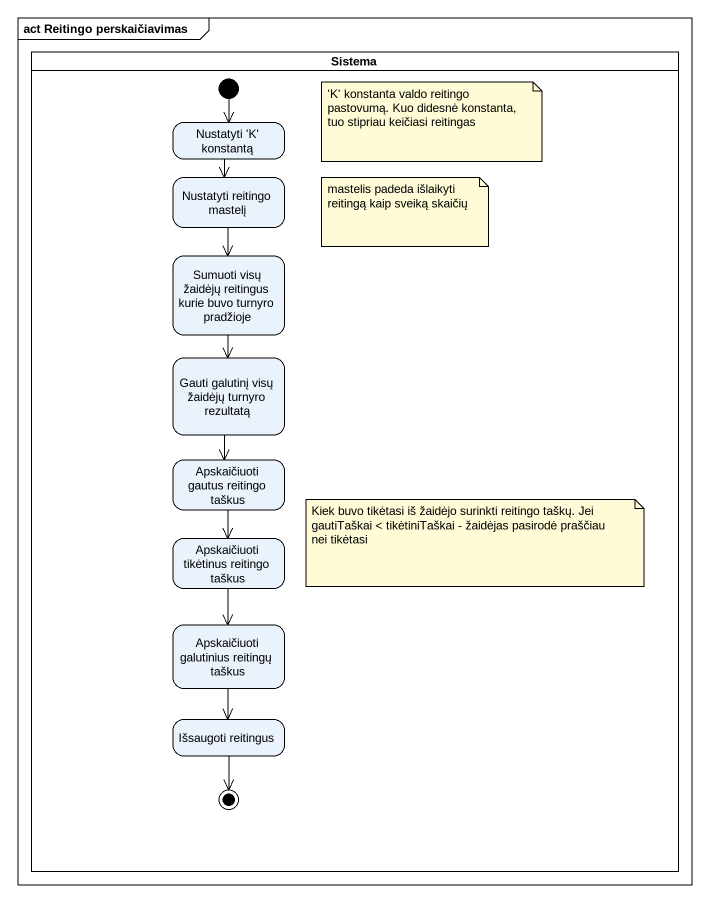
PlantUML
@startuml
mainframe act Reitingo perskaičiavimas
hide empty description
state Sistema <<partition>> {
  state "Nustatyti 'K' konstantą" as Nustatyti_K_konstantą
  state "Nustatyti reitingo mastelį" as Nustatyti_reitingo_mastelį
  state "Sumuoti visų žaidėjų reitingus kurie buvo turnyro pradžioje" as Sumuoti_visų_žaidėjų
  state "Gauti galutinį visų žaidėjų turnyro rezultatą" as Gauti_galutinį_visų_žaidėjų
  state "Apskaičiuoti gautus reitingo taškus" as Apskaičiuoti_gautus
  state "Apskaičiuoti tikėtinus reitingo taškus" as Apskaičiuoti_tikėtinus
  state "Apskaičiuoti galutinius reitingų taškus" as Apskaičiuoti_galutinius
  state "Išsaugoti reitingus" as Išsaugoti_reitingus
  [*] --> Nustatyti_K_konstantą
  Išsaugoti_reitingus --> [*]
}
Nustatyti_K_konstantą --> Nustatyti_reitingo_mastelį
Nustatyti_reitingo_mastelį --> Sumuoti_visų_žaidėjų
Sumuoti_visų_žaidėjų --> Gauti_galutinį_visų_žaidėjų
Gauti_galutinį_visų_žaidėjų --> Apskaičiuoti_gautus
Apskaičiuoti_gautus --> Apskaičiuoti_tikėtinus
Apskaičiuoti_tikėtinus --> Apskaičiuoti_galutinius
Apskaičiuoti_galutinius --> Išsaugoti_reitingus
note as N1
  ~'K' konstanta valdo reitingo pastovumą. Kuo didesnė konstanta, tuo stipriau keičiasi reitingas
end note
note as N2
  mastelis padeda išlaikyti reitingą kaip sveiką skaičių
end note
note as N3
  Kiek buvo tikėtasi iš žaidėjo surinkti reitingo taškų. Jei gautiTaškai < tikėtiniTaškai - žaidėjas pasirodė praščiau nei tikėtasi
end note
@enduml
